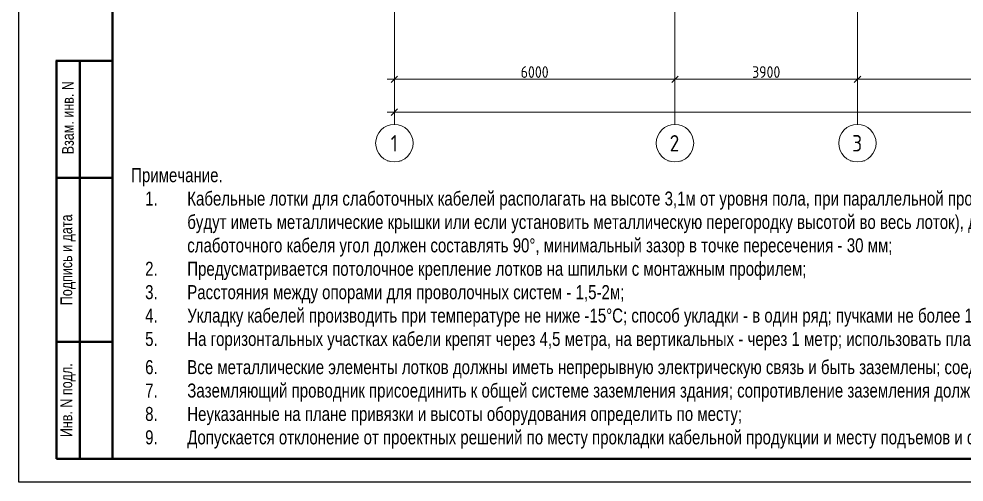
# Model space of a CAD drawing. Header units: millimetres. Extents: x 0 to 351840, y -132678 to 32417.
# Drawn here: x 291407 to 311614, y -60659 to -50760 of the extents above; entities that cross this region are included whole.
import ezdxf

# ---------------------------------------------------------------- set-up
doc = ezdxf.new("R2010")
doc.units = ezdxf.units.MM
doc.linetypes.add('BI_линия_сетки', pattern=[25, 20, -2.5, 0, -2.5])
for name, color, linetype, lineweight in [('KPSP-Рамка', 7, 'Continuous', 70), ('S-GRID-IDEN', 7, 'Continuous', 20), ('АС_экспликация', 7, 'Continuous', 9), ('Оси', 7, 'Continuous', 9), ('Размеры', 7, 'Continuous', 9)]:
    doc.layers.add(name, color=color, linetype=linetype, lineweight=lineweight)
doc.styles.add('GOST Common', font='GOST Common.ttf', dxfattribs={"width": 0.9, "height": 350})
doc.styles.add('GOST Common_1', font='GOST Common.ttf', dxfattribs={"width": 0.9, "height": 250})
doc.styles.add('новый', font='Шрифт GOST2304A.ttf', dxfattribs={"width": 0.8, "height": 250})
doc.dimstyles.new('BI_основной_2_5мм_1', dxfattribs={"dimscale": 304.8, "dimtxt": 251.428749, "dimasz": 0.463911, "dimexe": 0.492126, "dimexo": 0.492126, "dimgap": 0.098425, "dimtad": 1, "dimdec": 0, "dimdsep": 46, "dimtxsty": 'GOST Common_1', "dimblk1": 'OBLIQUE', "dimblk2": 'OBLIQUE', "dimsah": 1, "dimcen": 0.09, "dimdle": 0.492126, "dimazin": 0, "dimtfac": 1, "dimtdec": 4, "dimtix": 1, "dimtmove": 0, "dimatfit": 3, "dimfxl": 1, "dimtvp": 1, "dimtolj": 1, "dimtzin": 0, "dimlwd": 20, "dimlwe": 20, "dimarcsym": 2})

# ---------------------------------------------------------------- blocks, each defined once
blk = doc.blocks.new('*U84')
at = {"color": 0, "linetype": 'ByBlock', "lineweight": 50}
for p, q in [((8, 90), (8, 5)), ((20, 90), (8, 90)), ((13, 90), (13, 5)), ((8, 65), (20, 65)), ((8, 30), (20, 30)), ((8, 5), (20, 5))]:
    blk.add_line(p, q, dxfattribs=at)
at = {"color": 7, "linetype": 'ByBlock', "lineweight": 25}
blk.add_lwpolyline([(594, 420), (594, 0), (0, 0), (0, 420)], close=True, dxfattribs=at)
at = {"color": 0, "linetype": 'ByBlock', "lineweight": 50}
blk.add_lwpolyline([(589, 415), (589, 5), (20, 5), (20, 415)], close=True, dxfattribs=at)
for points in [[(20, 90), (7.91, 90)], [(8, 90), (20, 90)]]:
    blk.add_lwpolyline(points, dxfattribs=at)
at = {"layer": 'АС_экспликация', "color": 7, "linetype": 'ByBlock', "char_height": 2.5, "width": 35, "attachment_point": 5, "rotation": 90, "style": 'новый'}
for s, insert in [('{\\C256; Взам. инв. N}', (10.5, 77.5)), ('{\\C256;Подпись и дата }', (10.5, 47.5)), ('{\\C256;Инв. N подл.}', (10.5, 17.5))]:
    blk.add_mtext(s, dxfattribs=dict(at, insert=insert))
blk = doc.blocks.new('Ось сетки - _обозначение_ось_круг_Ø8мм-20564-01 Этаж__0_000___Отделочный_')
at = {"layer": 'S-GRID-IDEN', "color": 9}
for start, end in [(360, 180), (180, 360)]:
    blk.add_arc((0, 0), 4, start, end, dxfattribs=at)
blk = doc.blocks.new('_Oblique')
at = {"color": 0, "linetype": 'ByBlock', "lineweight": -2}
blk.add_line((-0.5, -0.5), (0.5, 0.5), dxfattribs=at)
blk = doc.blocks.new('*D985')
at = {"layer": 'Defpoints', "color": 0, "transparency": 16777216}
for p in [(0, -3263), (47650, -3263), (47650, -3363)]:
    blk.add_point(p, dxfattribs=at)
at = {"layer": 'Размеры', "color": 0, "lineweight": 20, "transparency": 16777216}
for p, q in [((-150, -3363), (47800, -3363)), ((0, -3413), (0, -3513)), ((47650, -3413), (47650, -3513))]:
    blk.add_line(p, q, dxfattribs=at)
at = {"layer": 'Размеры', "color": 0, "lineweight": 20, "transparency": 16777216, "xscale": 141.4, "yscale": 141.4, "zscale": 141.4, "rotation": 180}
blk.add_blockref('_Oblique', (0, -3363), dxfattribs=at)
at = {"layer": 'Размеры', "color": 0, "lineweight": 20, "transparency": 16777216, "xscale": 141.4, "yscale": 141.4, "zscale": 141.4}
blk.add_blockref('_Oblique', (47650, -3363), dxfattribs=at)
at = {"layer": 'Размеры', "color": 0, "lineweight": 20, "transparency": 16777216, "insert": (23825, -3208), "char_height": 250, "width": 971.62, "attachment_point": 5, "style": 'GOST Common_1'}
blk.add_mtext('\\A1;47650', dxfattribs=at)
blk = doc.blocks.new('*D986')
at = {"layer": 'Defpoints', "color": 0, "transparency": 16777216}
for p in [(0, -2563), (6000, -2563), (6000, -2663)]:
    blk.add_point(p, dxfattribs=at)
at = {"layer": 'Размеры', "color": 0, "lineweight": 20, "transparency": 16777216}
for p, q in [((-150, -2663), (6150, -2663)), ((0, -2713), (0, -2813)), ((6000, -2713), (6000, -2813))]:
    blk.add_line(p, q, dxfattribs=at)
at = {"layer": 'Размеры', "color": 0, "lineweight": 20, "transparency": 16777216, "xscale": 141.4, "yscale": 141.4, "zscale": 141.4, "rotation": 180}
blk.add_blockref('_Oblique', (0, -2663), dxfattribs=at)
at = {"layer": 'Размеры', "color": 0, "lineweight": 20, "transparency": 16777216, "xscale": 141.4, "yscale": 141.4, "zscale": 141.4}
blk.add_blockref('_Oblique', (6000, -2663), dxfattribs=at)
at = {"layer": 'Размеры', "color": 0, "lineweight": 20, "transparency": 16777216, "insert": (3000, -2508), "char_height": 250, "width": 756.84, "attachment_point": 5, "style": 'GOST Common_1'}
blk.add_mtext('\\A1;6000', dxfattribs=at)
blk = doc.blocks.new('*D987')
at = {"layer": 'Defpoints', "color": 0, "transparency": 16777216}
for p in [(6000, -2563), (9900, -2563), (9900, -2663)]:
    blk.add_point(p, dxfattribs=at)
at = {"layer": 'Размеры', "color": 0, "lineweight": 20, "transparency": 16777216}
for p, q in [((5850, -2663), (10050, -2663)), ((6000, -2713), (6000, -2813)), ((9900, -2713), (9900, -2813))]:
    blk.add_line(p, q, dxfattribs=at)
at = {"layer": 'Размеры', "color": 0, "lineweight": 20, "transparency": 16777216, "xscale": 141.4, "yscale": 141.4, "zscale": 141.4, "rotation": 180}
blk.add_blockref('_Oblique', (6000, -2663), dxfattribs=at)
at = {"layer": 'Размеры', "color": 0, "lineweight": 20, "transparency": 16777216, "xscale": 141.4, "yscale": 141.4, "zscale": 141.4}
blk.add_blockref('_Oblique', (9900, -2663), dxfattribs=at)
at = {"layer": 'Размеры', "color": 0, "lineweight": 20, "transparency": 16777216, "insert": (7950, -2508), "char_height": 250, "width": 756.84, "attachment_point": 5, "style": 'GOST Common_1'}
blk.add_mtext('\\A1;3900', dxfattribs=at)
blk = doc.blocks.new('*D988')
at = {"layer": 'Defpoints', "color": 0, "transparency": 16777216}
for p in [(9900, -2563), (15900, -2563), (15900, -2663)]:
    blk.add_point(p, dxfattribs=at)
at = {"layer": 'Размеры', "color": 0, "lineweight": 20, "transparency": 16777216}
for p, q in [((9750, -2663), (16050, -2663)), ((9900, -2713), (9900, -2813)), ((15900, -2713), (15900, -2813))]:
    blk.add_line(p, q, dxfattribs=at)
at = {"layer": 'Размеры', "color": 0, "lineweight": 20, "transparency": 16777216, "xscale": 141.4, "yscale": 141.4, "zscale": 141.4, "rotation": 180}
blk.add_blockref('_Oblique', (9900, -2663), dxfattribs=at)
at = {"layer": 'Размеры', "color": 0, "lineweight": 20, "transparency": 16777216, "xscale": 141.4, "yscale": 141.4, "zscale": 141.4}
blk.add_blockref('_Oblique', (15900, -2663), dxfattribs=at)
at = {"layer": 'Размеры', "color": 0, "lineweight": 20, "transparency": 16777216, "insert": (12900, -2508), "char_height": 250, "width": 756.84, "attachment_point": 5, "style": 'GOST Common_1'}
blk.add_mtext('\\A1;6000', dxfattribs=at)
blk = doc.blocks.new('A$C13a22a9d')
at = {"layer": 'Оси', "color": 9, "linetype": 'BI_линия_сетки'}
for p, q in [((0, -3627.3), (0, 29372.3)), ((6000, -3627.3), (6000, 29372.3)), ((9900, -3627.3), (9900, 29372.3))]:
    blk.add_line(p, q, dxfattribs=at)
at = {"layer": 'S-GRID-IDEN', "color": 9, "xscale": 99.99999999999993, "yscale": 99.99999999999993, "zscale": 99.99999999999993}
for p in [(0, -4027.3), (6000, -4027.3), (9900, -4027.3)]:
    blk.add_blockref('Ось сетки - _обозначение_ось_круг_Ø8мм-20564-01 Этаж__0_000___Отделочный_', p, dxfattribs=at)
at = {"layer": 'S-GRID-IDEN', "color": 9, "lineweight": 9, "char_height": 350, "attachment_point": 1, "style": 'GOST Common'}
for s, insert, width in [('\\fGOST Common|b0|i0|c204|p34|;\\W.9;1', (-78.2, -3854.8), 187.595), ('\\fGOST Common|b0|i0|c204|p34|;\\W.9;2', (5886.2, -3854.8), 274.177), ('\\fGOST Common|b0|i0|c204|p34|;\\W.9;3', (9788.9, -3854.8), 266.962)]:
    blk.add_mtext(s, dxfattribs=dict(at, insert=insert, width=width))
at = {"layer": 'Размеры', "color": 9, "lineweight": 20}
for base, p1, p2, override, picture, middle in [((6000, -2662.9), (0, -2562.9), (6000, -2562.9), {"dimpost": '<>', "dimfxl": 6000}, '*D986', (3000, -2507.9)), ((9900, -2662.9), (6000, -2562.9), (9900, -2562.9), {"dimpost": '<>', "dimfxl": 3900}, '*D987', (7950, -2507.9)), ((15900, -2662.9), (9900, -2562.9), (15900, -2562.9), {"dimpost": '<>', "dimfxl": 6000}, '*D988', (12900, -2507.9)), ((47650, -3362.9), (0, -3262.9), (47650, -3262.9), {"dimpost": '<>', "dimfxl": 47650}, '*D985', (23825, -3207.9))]:
    dim = blk.add_linear_dim(base=base, p1=p1, p2=p2, dimstyle='BI_основной_2_5мм_1', override=override, dxfattribs=at)
    dim.commit()
    dim.dimension.update_dxf_attribs({"geometry": picture, "text_midpoint": middle})

msp = doc.modelspace()

# ---------------------------------------------------------------- texts
at = {"insert": (293806, -56946), "char_height": 300, "width": 37256.88, "attachment_point": 4, "style": 'новый', "bg_fill": 2}
msp.add_mtext('\\A1;Примечание. \\P\\pxi-3,l4,t4;1.^IКабельные лотки для слаботочных кабелей располагать на высоте 3,1м от уровня пола, при параллельной прокладке с лотками силовых кабелей - на расстоянии не менее 500мм от последних (допустимо сокращать до 100мм, если лотки будут иметь металлические крышки или если установить металлическую перегородку высотой во весь лоток), для сырых зон (ванные, бассейны) расстояние увеличивается до 0,7 м; при вынужденном пересечении силовой линии и слаботочного кабеля угол должен составлять 90°, минимальный зазор в точке пересечения -{\\fArial|b0|i0|c204|p34; }30 мм;\\P2.^IПредусматривается потолочное крепление лотков на шпильки с монтажным профилем;\\P3.^IРасстояния между опорами для проволочных систем -{\\fArial|b0|i0|c204|p34; }1,5-2м;\\P4.^IУкладку кабелей производить при температуре не ниже -15°C; способ укладки - в один ряд; пучками не более 12 проводов;\\P5.^IНа горизонтальных участках кабели крепят через 4,5 метра, на вертикальных -{\\fArial|b0|i0|c204|p34; }через 1 метр; использовать пластиковые стяжки или специальные хомуты;\\P6.^IВсе металлические элементы лотков должны иметь непрерывную электрическую связь и быть заземлены; соединения выполнять медными перемычками сечением не менее 6 мм{\\H0.7x;\\S2^ ;}.\\P7.^IЗаземляющий проводник присоединить к общей системе заземления здания; сопротивление заземления должно соответствовать нормам ПУЭ;\\P8.^IНеуказанные на плане привязки и высоты оборудования определить по месту;\\P9.^IДопускается отклонение от проектных решений по месту прокладки кабельной продукции и месту подъемов и опусков по согласованию со всеми заинтересованными лицами.', dxfattribs=at)

# ---------------------------------------------------------------- next in the draw order: block references
msp.add_blockref('A$C13a22a9d', (299433, -49388))
at = {"layer": 'KPSP-Рамка', "xscale": 100, "yscale": 100, "zscale": 100}
msp.add_blockref('*U84', (291407, -60659), dxfattribs=at)

doc.saveas('drawing.dxf')
